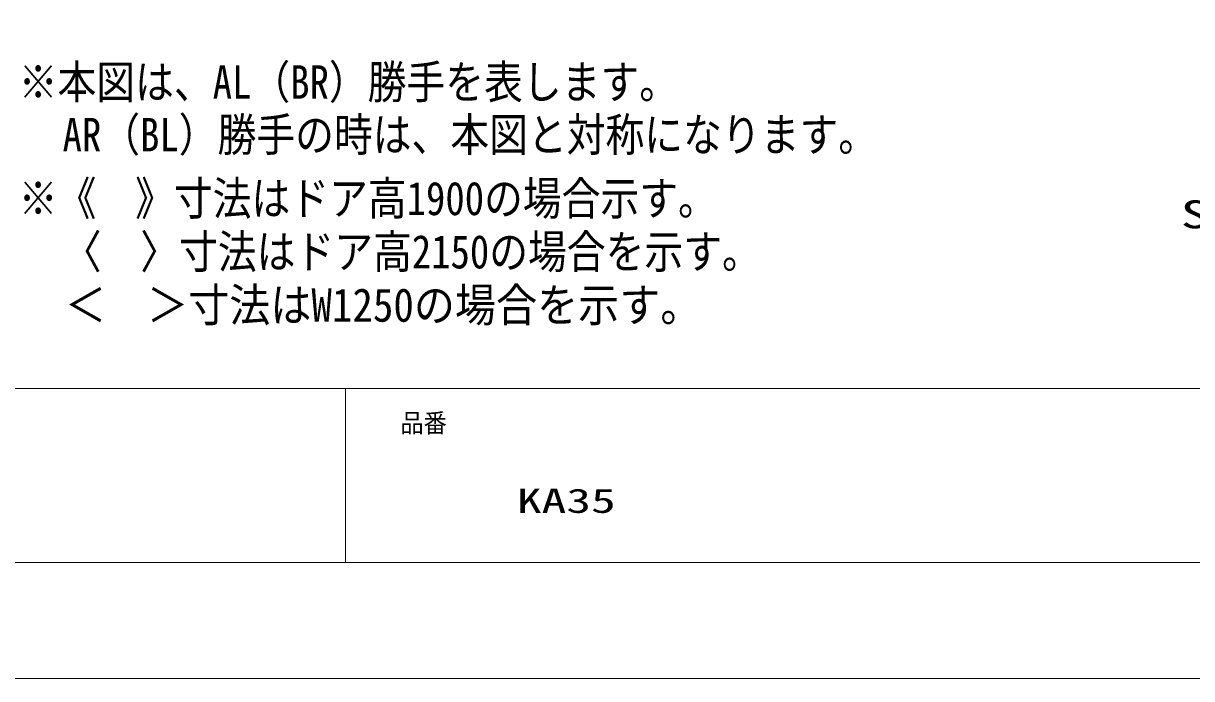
# Model space of a CAD drawing. Units: millimetres on the paper. Extents: x -305 to 305, y -152 to 152.
# Drawn here: x -98.8 to 2, y -148.5 to -92 of the extents above; entities that cross this region are included whole.
import ezdxf
from ezdxf.enums import TextEntityAlignment as Align

# ---------------------------------------------------------------- set-up
doc = ezdxf.new("R2010")
doc.units = ezdxf.units.MM
doc.layers.add('0-0_PV', color=7, linetype='Continuous')
for name, color, linetype, lineweight in [('0-2_0', 7, 'Continuous', 9), ('0-3_DEFPOINTS', 7, 'Continuous', 9), ('0-4_S1', 7, 'Continuous', 9), ('0-6_1図面枠', 7, 'Continuous', 9), ('0-7_図面枠', 3, 'Continuous', 9)]:
    doc.layers.add(name, color=color, linetype=linetype, lineweight=lineweight)
doc.styles.add('ＭＳ ゴシック', font='')
doc.styles.get('ＭＳ ゴシック').set_extended_font_data('MS Gothic')

msp = doc.modelspace()

# ---------------------------------------------------------------- linework, layer by layer
at = {"layer": '0-2_0'}
msp.add_line((-71.017, -123.498), (-71.017, -138.498), dxfattribs=at)
at = {"layer": '0-3_DEFPOINTS'}
msp.add_line((118.983, -148.498), (-301.017, -148.498), dxfattribs=at)
at = {"layer": '0-7_図面枠'}
msp.add_line((-291.017, -123.498), (108.983, -123.498), dxfattribs=at)
msp.add_lwpolyline([(-291.017, -138.498), (108.983, -138.498), (108.983, 138.502), (-291.017, 138.502)], close=True, dxfattribs=at)

# ---------------------------------------------------------------- texts
at = {"layer": '0-0_PV', "style": 'ＭＳ ゴシック'}
for s, width, p in [('※本図は、AL（BR）勝手を表します。', 0.85, (-99.203, -99.367)), ('\u3000AR（BL）勝手の時は、本図と対称になります。', 0.85, (-98.768, -103.905)), ('※《\u3000》寸法はドア高1900の場合示す。', 0.85, (-99.204, -109.401)), ('\u3000〈\u3000〉寸法はドア高2150の場合を示す。', 0.85, (-98.758, -113.997)), ('\u3000＜\u3000＞寸法はW1250の場合を示す。', 0.9, (-98.758, -118.593))]:
    msp.add_text(s, height=2.886, dxfattribs=dict(at, width=width)).set_placement(p, align=Align.BOTTOM_LEFT)
at = {"layer": '0-4_S1', "style": 'ＭＳ ゴシック', "width": 1.5}
msp.add_text('SBFL', height=2.405, dxfattribs=at).set_placement((1.013, -110.392), align=Align.BOTTOM_LEFT)
at = {"layer": '0-6_1図面枠', "style": 'ＭＳ ゴシック'}
for s, height, width, p in [('品番', 1.628, 0.9, (-66.276, -127.759)), ('KA35', 2.089, 1.5, (-56.239, -134.835))]:
    msp.add_text(s, height=height, dxfattribs=dict(at, width=width)).set_placement(p, align=Align.BOTTOM_LEFT)

doc.saveas('drawing.dxf')
